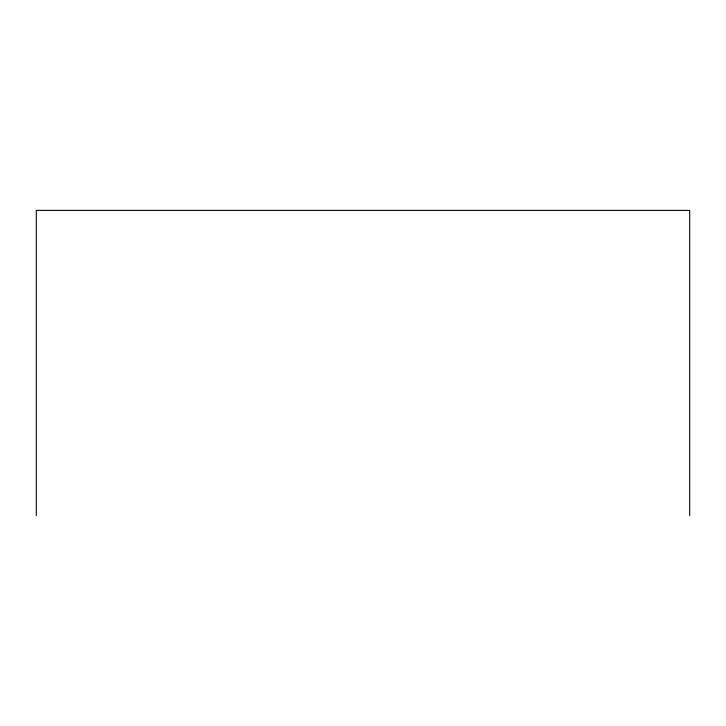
<?xml version="1.0" encoding="UTF-8"?>
<svg xmlns="http://www.w3.org/2000/svg" width="726" height="726" viewBox="0 0 726 726"><rect width="100%" height="100%" fill="white"/><g stroke="black" fill="none" stroke-linecap="round" stroke-linejoin="round"><path stroke-width="1.09" d="M689.7 515.614L689.7 210.386L36.3 210.386L36.3 515.614"/></g></svg>
